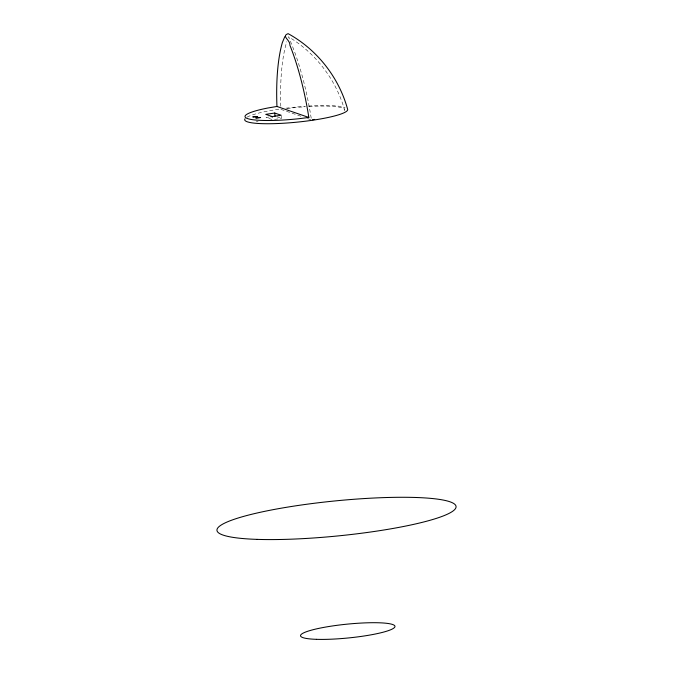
<?xml version="1.0" encoding="UTF-8"?>
<svg xmlns="http://www.w3.org/2000/svg" width="673" height="673" viewBox="0 0 673 673"><rect width="100%" height="100%" fill="white"/><g stroke="black" fill="none" stroke-linecap="round" stroke-linejoin="round"><path stroke-width="0.5" stroke-dasharray="3.37 2.52" d="M269.057 117.026L266.071 117.464L272.548 119.701L272.237 116.589M274.542 119.407L281.507 118.381L281.196 115.268M258.079 121.283L256.194 121.148M280.91 109.363L296.692 114.805M297.676 115.15L301.622 116.505M307.536 118.549L311.481 119.912L310.968 116.723A127.466 38.125 81.6 0 0 288.423 36.763C315.393 52.814 335.802 79.33 344.45 109.497M276.889 116.791L281.507 118.381M287.026 108.53A48.582 7.1 -5.7 0 1 304.945 106.771M308.949 106.511A48.582 7.1 -5.7 0 1 344.223 110.759M247.1 117.136A51.745 7.563 -5.7 0 1 279.909 109.018M285.916 108.202A51.745 7.563 -5.7 0 1 305.508 106.258M308.528 106.056A51.745 7.563 -5.7 0 1 345.047 107.461M280.801 106.317A127.466 38.125 81.6 0 1 286.757 41.701"/><path stroke-width="1.01" d="M284.822 36.603L282.307 42.693A125.767 37.621 81.6 0 0 276.948 106.46L267.862 108A51.106 7.462 -5.7 0 0 247.639 118.608A51.106 7.462 -5.7 0 0 298.93 118.709L308.848 117.464A125.767 37.621 81.6 0 0 289.928 45.327C290.45 39.85 280.851 36.224 288.111 33.65C317.042 49.499 338.872 77.37 347.596 109.161A51.745 7.563 -5.7 0 1 294.782 122.368A51.745 7.563 -5.7 0 1 245.039 118.759M271.051 116.74L281.196 115.268L274.727 113.039L265.759 114.351L272.237 116.589M276.948 106.46L308.848 117.464M274.727 113.039L275.038 116.151M314.703 119.415A48.582 7.1 -5.7 0 1 312.566 119.752M252.939 116.909L257.608 116.505L252.939 116.909M255.925 117.943L260.594 117.531L255.925 117.943M316.403 639.325A47.463 6.932 -5.7 0 0 394.016 627.934A47.463 6.932 -5.7 0 0 332.807 625.907A47.463 6.932 -5.7 0 0 316.403 639.325M257.162 539.376A120.164 17.557 -5.7 0 0 453.652 510.521A120.164 17.557 -5.7 0 0 298.686 505.389A120.164 17.557 -5.7 0 0 257.162 539.376"/></g></svg>
